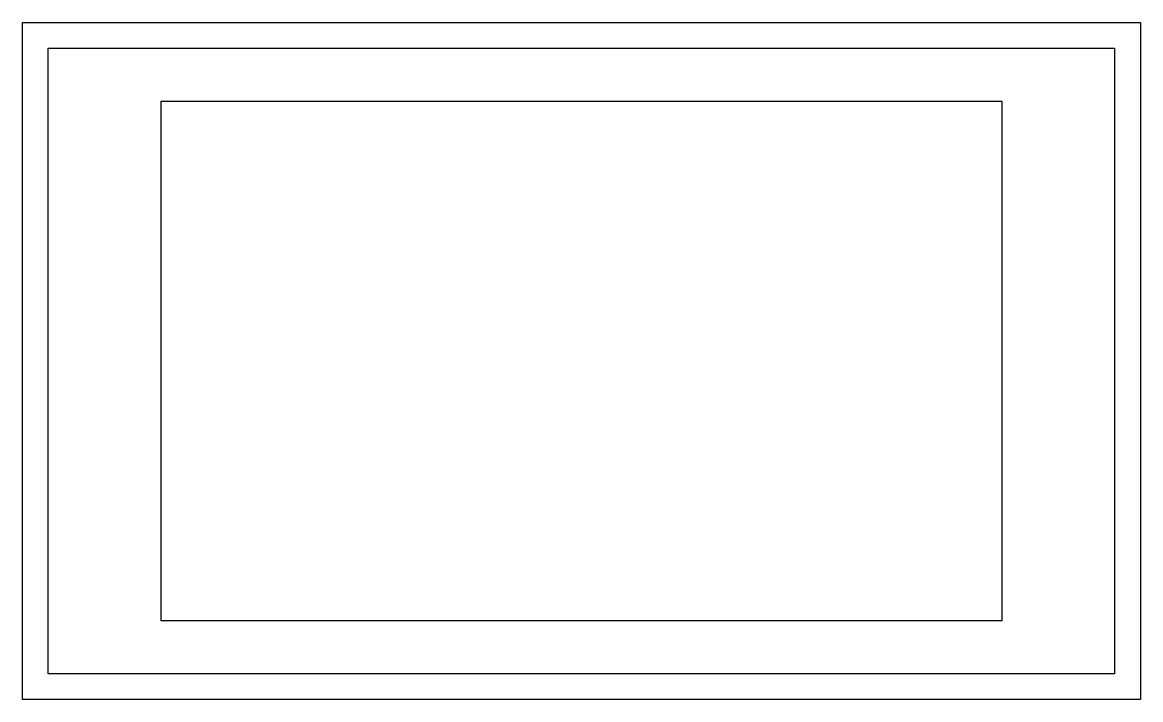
# Model space of a CAD drawing. Header units: millimetres. Extents: x -44 to 172, y -29 to 101.
import ezdxf

# ---------------------------------------------------------------- set-up
doc = ezdxf.new("R2010")
doc.units = ezdxf.units.MM
doc.layers.get('0').update_dxf_attribs({"linetype": 'CONTINUOUS'})

msp = doc.modelspace()

# ---------------------------------------------------------------- linework, layer by layer
for points in [[(-43.79, -29.42), (-43.79, 101.08), (171.57, 101.08), (171.57, -29.42)], [(166.57, 96.08), (166.57, -24.42), (-38.79, -24.42), (-38.79, 96.08)], [(-17.11, 85.83), (-17.11, -14.17), (144.89, -14.17), (144.89, 85.83), (131.39, 85.83), (-3.6, 85.83)]]:
    msp.add_lwpolyline(points, close=True)

doc.saveas('drawing.dxf')
